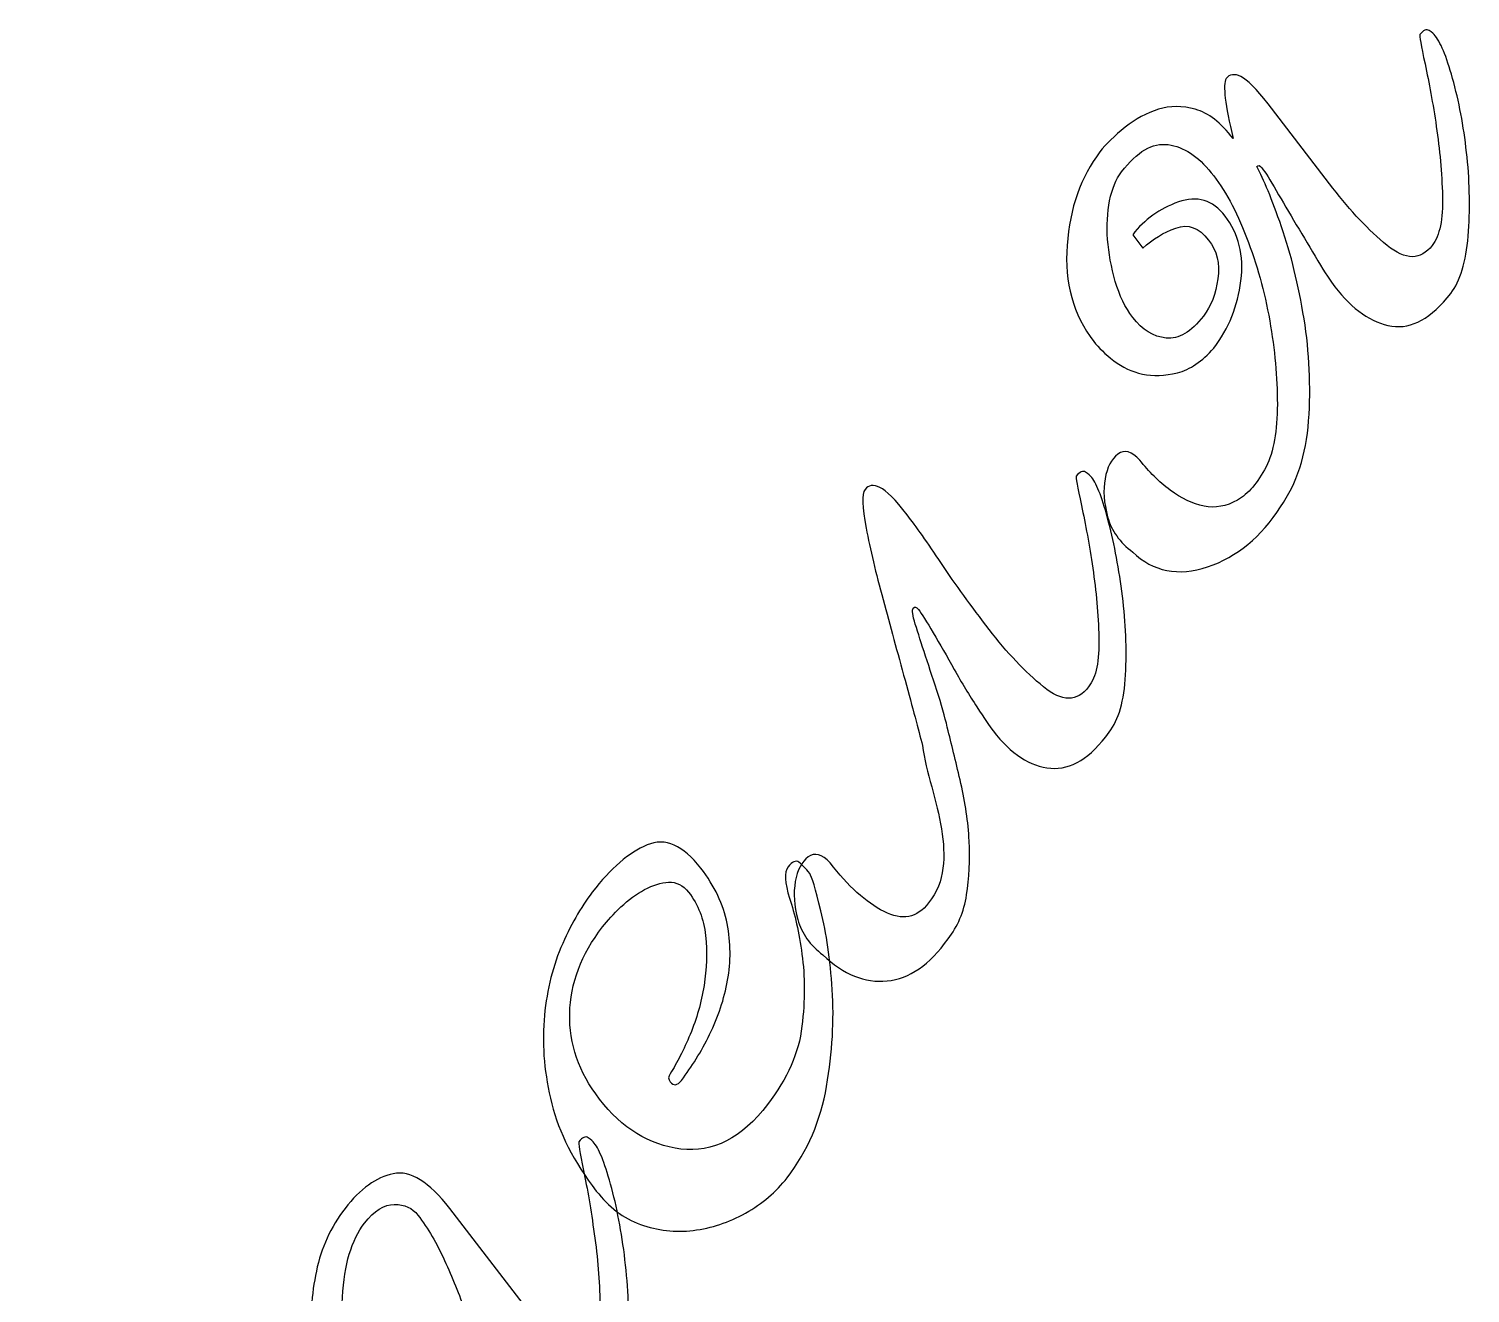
# Model space of a CAD drawing. Header units: centimetres. Extents: x -22.5 to 14, y -8.1 to 15.8.
# Drawn here: x -0.096 to 1.449, y 9.585 to 10.941 of the extents above; entities that cross this region are included whole.
import ezdxf

# ---------------------------------------------------------------- set-up
doc = ezdxf.new("R2010")
doc.units = ezdxf.units.CM
doc.header["$MEASUREMENT"] = 0
doc.layers.add('layer 1', color=7, linetype='Continuous')

msp = doc.modelspace()

# ---------------------------------------------------------------- linework, layer by layer
at = {"layer": 'layer 1', "color": 142}
for points, knots in [([(1.23031, 10.47114), (1.23838, 10.48734), (1.24241, 10.50974), (1.24241, 10.53835), (1.24241, 10.53835), (1.2424, 10.56693), (1.23966, 10.59669), (1.23417, 10.6277), (1.23417, 10.6277), (1.22868, 10.6587), (1.22042, 10.68848), (1.20942, 10.71707), (1.20942, 10.71707), (1.19844, 10.74567), (1.18578, 10.76878), (1.1715, 10.78639), (1.1715, 10.78639), (1.15721, 10.80403), (1.14182, 10.81407), (1.12533, 10.81644), (1.12533, 10.81644), (1.10884, 10.81882), (1.09214, 10.80905), (1.07529, 10.78713), (1.07529, 10.78713), (1.06943, 10.77948), (1.06522, 10.76927), (1.06266, 10.75637), (1.06266, 10.75637), (1.06009, 10.74349), (1.05937, 10.72971), (1.06047, 10.71491), (1.06047, 10.71491), (1.06156, 10.70015), (1.06431, 10.68514), (1.06872, 10.66986), (1.06872, 10.66986), (1.07311, 10.6546), (1.07932, 10.64177), (1.08737, 10.63127), (1.08737, 10.63127), (1.09766, 10.61793), (1.10956, 10.61054), (1.12311, 10.60911), (1.12311, 10.60911), (1.13668, 10.60769), (1.15007, 10.61556), (1.16325, 10.6327), (1.16325, 10.6327), (1.17131, 10.6432), (1.17643, 10.65654), (1.17863, 10.67276), (1.17863, 10.67276), (1.18085, 10.68895), (1.17753, 10.70278), (1.16875, 10.71419), (1.16875, 10.71419), (1.15848, 10.72755), (1.14677, 10.73186), (1.13358, 10.72707), (1.13358, 10.72707), (1.12038, 10.72231), (1.10863, 10.71514), (1.09838, 10.70562), (1.09838, 10.70562), (1.09838, 10.70562), (1.08739, 10.71993), (1.08739, 10.71993), (1.08739, 10.71993), (1.09986, 10.73612), (1.11615, 10.74781), (1.13631, 10.75497), (1.13631, 10.75497), (1.15648, 10.76211), (1.17315, 10.75712), (1.18633, 10.73993), (1.18633, 10.73993), (1.20101, 10.72088), (1.20668, 10.69777), (1.20338, 10.67061), (1.20338, 10.67061), (1.20007, 10.64342), (1.19038, 10.61936), (1.17423, 10.59839), (1.17423, 10.59839), (1.16178, 10.58409), (1.14878, 10.57528), (1.13522, 10.57193), (1.13522, 10.57193), (1.12166, 10.5686), (1.10919, 10.56812), (1.09785, 10.57051), (1.09785, 10.57051), (1.08648, 10.57289), (1.07621, 10.57766), (1.06705, 10.5848), (1.06705, 10.5848), (1.0579, 10.59194), (1.05076, 10.59888), (1.04562, 10.60552), (1.04562, 10.60552), (1.02364, 10.63415), (1.01411, 10.66847), (1.01703, 10.70848), (1.01703, 10.70848), (1.01995, 10.74853), (1.0317, 10.7819), (1.05221, 10.80857), (1.05221, 10.80857), (1.05879, 10.81716), (1.06778, 10.82597), (1.07914, 10.83501), (1.07914, 10.83501), (1.09051, 10.84408), (1.10241, 10.8505), (1.11488, 10.85431), (1.11488, 10.85431), (1.12733, 10.85815), (1.14052, 10.85815), (1.15446, 10.85431), (1.15446, 10.85431), (1.16838, 10.8505), (1.18195, 10.84003), (1.19513, 10.82289), (1.19513, 10.82289), (1.18633, 10.85911), (1.18377, 10.88057), (1.18743, 10.88719), (1.18743, 10.88719), (1.19111, 10.89198), (1.19641, 10.89269), (1.20338, 10.88938), (1.20338, 10.88938), (1.21033, 10.88603), (1.22005, 10.87625), (1.23252, 10.86005), (1.23252, 10.86005), (1.23252, 10.86005), (1.30179, 10.76996), (1.30179, 10.76996), (1.30179, 10.76996), (1.32085, 10.74517), (1.34025, 10.7247), (1.36002, 10.70848), (1.36002, 10.70848), (1.37982, 10.69228), (1.39595, 10.69228), (1.40842, 10.70848), (1.40842, 10.70848), (1.41647, 10.71897), (1.42016, 10.7366), (1.4194, 10.76136), (1.4194, 10.76136), (1.41869, 10.78617), (1.41647, 10.81097), (1.4128, 10.83575), (1.4128, 10.83575), (1.40913, 10.86053), (1.40511, 10.88292), (1.40072, 10.90295), (1.40072, 10.90295), (1.39632, 10.92295), (1.39447, 10.93342), (1.39521, 10.9344), (1.39521, 10.9344), (1.39888, 10.93916), (1.40219, 10.94058), (1.40511, 10.93865), (1.40511, 10.93865), (1.40803, 10.93678), (1.41024, 10.93487), (1.41171, 10.93294), (1.41171, 10.93294), (1.4183, 10.92439), (1.42489, 10.90771), (1.4315, 10.88292), (1.4315, 10.88292), (1.43809, 10.85815), (1.44284, 10.83145), (1.44579, 10.80284), (1.44579, 10.80284), (1.44872, 10.77424), (1.44909, 10.74615), (1.44689, 10.7185), (1.44689, 10.7185), (1.4447, 10.69086), (1.43846, 10.67034), (1.42822, 10.65702), (1.42822, 10.65702), (1.40769, 10.63032), (1.38661, 10.61864), (1.36498, 10.62196), (1.36498, 10.62196), (1.34336, 10.62533), (1.32303, 10.63939), (1.30397, 10.66416), (1.30397, 10.66416), (1.29959, 10.66986), (1.29353, 10.67917), (1.28582, 10.69205), (1.28582, 10.69205), (1.27813, 10.70492), (1.27044, 10.71778), (1.26275, 10.73066), (1.26275, 10.73066), (1.25505, 10.74349), (1.2479, 10.75565), (1.24131, 10.76711), (1.24131, 10.76711), (1.23471, 10.77853), (1.22958, 10.78665), (1.22593, 10.79141), (1.22593, 10.79141), (1.22372, 10.79428), (1.22188, 10.79476), (1.22042, 10.79284), (1.22042, 10.79284), (1.22775, 10.77952), (1.23654, 10.75803), (1.2468, 10.7285), (1.2468, 10.7285), (1.25707, 10.69896), (1.26511, 10.66609), (1.27099, 10.62988), (1.27099, 10.62988), (1.27686, 10.59363), (1.2785, 10.55716), (1.27592, 10.52049), (1.27592, 10.52049), (1.27336, 10.48375), (1.2633, 10.45303), (1.2457, 10.42823), (1.2457, 10.42823), (1.22517, 10.39584), (1.19916, 10.37438), (1.16764, 10.3639), (1.16764, 10.3639), (1.13613, 10.35341), (1.10938, 10.35864), (1.08739, 10.37963), (1.08739, 10.37963), (1.07345, 10.39013), (1.0645, 10.40277), (1.06046, 10.41752), (1.06046, 10.41752), (1.05644, 10.43232), (1.05551, 10.44588), (1.05772, 10.45828), (1.05772, 10.45828), (1.05991, 10.47067), (1.0645, 10.47949), (1.07146, 10.48473), (1.07146, 10.48473), (1.07843, 10.48997), (1.0863, 10.48784), (1.09509, 10.47828), (1.09509, 10.47828), (1.10461, 10.46591), (1.11543, 10.45517), (1.12751, 10.44612), (1.12751, 10.44612), (1.1396, 10.43706), (1.1517, 10.43133), (1.1638, 10.42895), (1.1638, 10.42895), (1.17588, 10.42657), (1.1878, 10.42873), (1.19954, 10.4354), (1.19954, 10.4354), (1.21125, 10.44208), (1.22152, 10.454), (1.23031, 10.47114)], [0, 0, 0, 0, 0.0144928, 0.0144928, 0.0144928, 0.0144928, 0.0289855, 0.0289855, 0.0289855, 0.0289855, 0.0434783, 0.0434783, 0.0434783, 0.0434783, 0.057971, 0.057971, 0.057971, 0.057971, 0.0724638, 0.0724638, 0.0724638, 0.0724638, 0.0869565, 0.0869565, 0.0869565, 0.0869565, 0.1014493, 0.1014493, 0.1014493, 0.1014493, 0.115942, 0.115942, 0.115942, 0.115942, 0.1304348, 0.1304348, 0.1304348, 0.1304348, 0.1449275, 0.1449275, 0.1449275, 0.1449275, 0.1594203, 0.1594203, 0.1594203, 0.1594203, 0.173913, 0.173913, 0.173913, 0.173913, 0.1884058, 0.1884058, 0.1884058, 0.1884058, 0.2028986, 0.2028986, 0.2028986, 0.2028986, 0.2173913, 0.2173913, 0.2173913, 0.2173913, 0.2318841, 0.2318841, 0.2318841, 0.2318841, 0.2463768, 0.2463768, 0.2463768, 0.2463768, 0.2608696, 0.2608696, 0.2608696, 0.2608696, 0.2753623, 0.2753623, 0.2753623, 0.2753623, 0.2898551, 0.2898551, 0.2898551, 0.2898551, 0.3043478, 0.3043478, 0.3043478, 0.3043478, 0.3188406, 0.3188406, 0.3188406, 0.3188406, 0.3333333, 0.3333333, 0.3333333, 0.3333333, 0.3478261, 0.3478261, 0.3478261, 0.3478261, 0.3623188, 0.3623188, 0.3623188, 0.3623188, 0.3768116, 0.3768116, 0.3768116, 0.3768116, 0.3913043, 0.3913043, 0.3913043, 0.3913043, 0.4057971, 0.4057971, 0.4057971, 0.4057971, 0.4202899, 0.4202899, 0.4202899, 0.4202899, 0.4347826, 0.4347826, 0.4347826, 0.4347826, 0.4492754, 0.4492754, 0.4492754, 0.4492754, 0.4637681, 0.4637681, 0.4637681, 0.4637681, 0.4782609, 0.4782609, 0.4782609, 0.4782609, 0.4927536, 0.4927536, 0.4927536, 0.4927536, 0.5072464, 0.5072464, 0.5072464, 0.5072464, 0.5217391, 0.5217391, 0.5217391, 0.5217391, 0.5362319, 0.5362319, 0.5362319, 0.5362319, 0.5507246, 0.5507246, 0.5507246, 0.5507246, 0.5652174, 0.5652174, 0.5652174, 0.5652174, 0.5797101, 0.5797101, 0.5797101, 0.5797101, 0.5942029, 0.5942029, 0.5942029, 0.5942029, 0.6086957, 0.6086957, 0.6086957, 0.6086957, 0.6231884, 0.6231884, 0.6231884, 0.6231884, 0.6376812, 0.6376812, 0.6376812, 0.6376812, 0.6521739, 0.6521739, 0.6521739, 0.6521739, 0.6666667, 0.6666667, 0.6666667, 0.6666667, 0.6811594, 0.6811594, 0.6811594, 0.6811594, 0.6956522, 0.6956522, 0.6956522, 0.6956522, 0.7101449, 0.7101449, 0.7101449, 0.7101449, 0.7246377, 0.7246377, 0.7246377, 0.7246377, 0.7391304, 0.7391304, 0.7391304, 0.7391304, 0.7536232, 0.7536232, 0.7536232, 0.7536232, 0.7681159, 0.7681159, 0.7681159, 0.7681159, 0.7826087, 0.7826087, 0.7826087, 0.7826087, 0.7971014, 0.7971014, 0.7971014, 0.7971014, 0.8115942, 0.8115942, 0.8115942, 0.8115942, 0.826087, 0.826087, 0.826087, 0.826087, 0.8405797, 0.8405797, 0.8405797, 0.8405797, 0.8550725, 0.8550725, 0.8550725, 0.8550725, 0.8695652, 0.8695652, 0.8695652, 0.8695652, 0.884058, 0.884058, 0.884058, 0.884058, 0.8985507, 0.8985507, 0.8985507, 0.8985507, 0.9130435, 0.9130435, 0.9130435, 0.9130435, 0.9275362, 0.9275362, 0.9275362, 0.9275362, 0.942029, 0.942029, 0.942029, 0.942029, 0.9565217, 0.9565217, 0.9565217, 0.9565217, 0.9710145, 0.9710145, 0.9710145, 0.9710145, 1, 1, 1, 1]), ([(0.85763, 10.31816), (0.85543, 10.32103), (0.8536, 10.32147), (0.85212, 10.31957), (0.85212, 10.31957), (0.85065, 10.31766), (0.85139, 10.31197), (0.85433, 10.30242), (0.85433, 10.30242), (0.85725, 10.29293), (0.86092, 10.28146), (0.86533, 10.26811), (0.86533, 10.26811), (0.86972, 10.25478), (0.8743, 10.24072), (0.87907, 10.22594), (0.87907, 10.22594), (0.88384, 10.21118), (0.8873, 10.19855), (0.88951, 10.18805), (0.88951, 10.18805), (0.89391, 10.17088), (0.89848, 10.15208), (0.90325, 10.13158), (0.90325, 10.13158), (0.90802, 10.11109), (0.91094, 10.0906), (0.91204, 10.07008), (0.91204, 10.07008), (0.91316, 10.04961), (0.91223, 10.0303), (0.9093, 10.01219), (0.9093, 10.01219), (0.90637, 9.99409), (0.89976, 9.97835), (0.88951, 9.965), (0.88951, 9.965), (0.86972, 9.93737), (0.84791, 9.92235), (0.82409, 9.91999), (0.82409, 9.91999), (0.80028, 9.91757), (0.77737, 9.92687), (0.75537, 9.94786), (0.75537, 9.94786), (0.74146, 9.95834), (0.73249, 9.97097), (0.72845, 9.98574), (0.72845, 9.98574), (0.72442, 10.00052), (0.72351, 10.01411), (0.72572, 10.0265), (0.72572, 10.0265), (0.7279, 10.03889), (0.73249, 10.04771), (0.73944, 10.05293), (0.73944, 10.05293), (0.74641, 10.05815), (0.75427, 10.05603), (0.76308, 10.04652), (0.76308, 10.04652), (0.78215, 10.02173), (0.80137, 10.00431), (0.8208, 9.99432), (0.8208, 9.99432), (0.84023, 9.98432), (0.85614, 9.98741), (0.86862, 10.00362), (0.86862, 10.00362), (0.87741, 10.01506), (0.88254, 10.02742), (0.88401, 10.04081), (0.88401, 10.04081), (0.8855, 10.05412), (0.88492, 10.06819), (0.88236, 10.08296), (0.88236, 10.08296), (0.8798, 10.09773), (0.87631, 10.11276), (0.87192, 10.12801), (0.87192, 10.12801), (0.86752, 10.14325), (0.86421, 10.15802), (0.86202, 10.17232), (0.86202, 10.17232), (0.85763, 10.18948), (0.85139, 10.21285), (0.84334, 10.24239), (0.84334, 10.24239), (0.83527, 10.27192), (0.82739, 10.30076), (0.8197, 10.3289), (0.8197, 10.3289), (0.812, 10.357), (0.80596, 10.38249), (0.80155, 10.40538), (0.80155, 10.40538), (0.79717, 10.42823), (0.79677, 10.44208), (0.80045, 10.44683), (0.80045, 10.44683), (0.80412, 10.45162), (0.80944, 10.45232), (0.81641, 10.44899), (0.81641, 10.44899), (0.82335, 10.44565), (0.83308, 10.43588), (0.84554, 10.41969), (0.84554, 10.41969), (0.85506, 10.40729), (0.86732, 10.38988), (0.88237, 10.36747), (0.88237, 10.36747), (0.89738, 10.3451), (0.91444, 10.32151), (0.93349, 10.29672), (0.93349, 10.29672), (0.95254, 10.27192), (0.97196, 10.25144), (0.99175, 10.23522), (0.99175, 10.23522), (1.01155, 10.21904), (1.02766, 10.21904), (1.04012, 10.23525), (1.04012, 10.23525), (1.04819, 10.24574), (1.05185, 10.26337), (1.05111, 10.28814), (1.05111, 10.28814), (1.05038, 10.31294), (1.04819, 10.33769), (1.04452, 10.36249), (1.04452, 10.36249), (1.04084, 10.38724), (1.03683, 10.40966), (1.03244, 10.42966), (1.03244, 10.42966), (1.02803, 10.44968), (1.0262, 10.46019), (1.02692, 10.46112), (1.02692, 10.46112), (1.0306, 10.46591), (1.03388, 10.46734), (1.03683, 10.46542), (1.03683, 10.46542), (1.03976, 10.46354), (1.04194, 10.46163), (1.04341, 10.45971), (1.04341, 10.45971), (1.04929, 10.45206), (1.05533, 10.43611), (1.06156, 10.41179), (1.06156, 10.41179), (1.06778, 10.38751), (1.07274, 10.36106), (1.07639, 10.33245), (1.07639, 10.33245), (1.08007, 10.30389), (1.08118, 10.27576), (1.0797, 10.24812), (1.0797, 10.24812), (1.07823, 10.22047), (1.07235, 10.19998), (1.06211, 10.18662), (1.06211, 10.18662), (1.04232, 10.159), (1.02141, 10.14611), (0.99943, 10.14803), (0.99943, 10.14803), (0.97746, 10.14995), (0.95694, 10.16326), (0.93789, 10.18805), (0.93789, 10.18805), (0.93421, 10.19282), (0.92836, 10.20141), (0.92029, 10.21376), (0.92029, 10.21376), (0.91223, 10.22617), (0.90414, 10.23953), (0.89609, 10.25382), (0.89609, 10.25382), (0.88804, 10.26811), (0.88054, 10.28122), (0.87357, 10.29316), (0.87357, 10.29316), (0.86659, 10.30505), (0.86129, 10.3134), (0.85763, 10.31816)], [0, 0, 0, 0, 0.0208333, 0.0208333, 0.0208333, 0.0208333, 0.0416667, 0.0416667, 0.0416667, 0.0416667, 0.0625, 0.0625, 0.0625, 0.0625, 0.0833333, 0.0833333, 0.0833333, 0.0833333, 0.1041667, 0.1041667, 0.1041667, 0.1041667, 0.125, 0.125, 0.125, 0.125, 0.1458333, 0.1458333, 0.1458333, 0.1458333, 0.1666667, 0.1666667, 0.1666667, 0.1666667, 0.1875, 0.1875, 0.1875, 0.1875, 0.2083333, 0.2083333, 0.2083333, 0.2083333, 0.2291667, 0.2291667, 0.2291667, 0.2291667, 0.25, 0.25, 0.25, 0.25, 0.2708333, 0.2708333, 0.2708333, 0.2708333, 0.2916667, 0.2916667, 0.2916667, 0.2916667, 0.3125, 0.3125, 0.3125, 0.3125, 0.3333333, 0.3333333, 0.3333333, 0.3333333, 0.3541667, 0.3541667, 0.3541667, 0.3541667, 0.375, 0.375, 0.375, 0.375, 0.3958333, 0.3958333, 0.3958333, 0.3958333, 0.4166667, 0.4166667, 0.4166667, 0.4166667, 0.4375, 0.4375, 0.4375, 0.4375, 0.4583333, 0.4583333, 0.4583333, 0.4583333, 0.4791667, 0.4791667, 0.4791667, 0.4791667, 0.5, 0.5, 0.5, 0.5, 0.5208333, 0.5208333, 0.5208333, 0.5208333, 0.5416667, 0.5416667, 0.5416667, 0.5416667, 0.5625, 0.5625, 0.5625, 0.5625, 0.5833333, 0.5833333, 0.5833333, 0.5833333, 0.6041667, 0.6041667, 0.6041667, 0.6041667, 0.625, 0.625, 0.625, 0.625, 0.6458333, 0.6458333, 0.6458333, 0.6458333, 0.6666667, 0.6666667, 0.6666667, 0.6666667, 0.6875, 0.6875, 0.6875, 0.6875, 0.7083333, 0.7083333, 0.7083333, 0.7083333, 0.7291667, 0.7291667, 0.7291667, 0.7291667, 0.75, 0.75, 0.75, 0.75, 0.7708333, 0.7708333, 0.7708333, 0.7708333, 0.7916667, 0.7916667, 0.7916667, 0.7916667, 0.8125, 0.8125, 0.8125, 0.8125, 0.8333333, 0.8333333, 0.8333333, 0.8333333, 0.8541667, 0.8541667, 0.8541667, 0.8541667, 0.875, 0.875, 0.875, 0.875, 0.8958333, 0.8958333, 0.8958333, 0.8958333, 0.9166667, 0.9166667, 0.9166667, 0.9166667, 0.9375, 0.9375, 0.9375, 0.9375, 0.9583333, 0.9583333, 0.9583333, 0.9583333, 1, 1, 1, 1]), ([(0.51242, 9.69481), (0.48824, 9.72622), (0.47231, 9.75745), (0.4646, 9.78845), (0.4646, 9.78845), (0.45689, 9.8194), (0.45416, 9.8492), (0.45637, 9.8778), (0.45637, 9.8778), (0.45857, 9.9064), (0.4646, 9.93238), (0.47449, 9.95571), (0.47449, 9.95571), (0.48439, 9.9791), (0.49557, 9.99886), (0.50803, 10.01506), (0.50803, 10.01506), (0.52781, 10.04081), (0.54741, 10.05771), (0.56684, 10.06581), (0.56684, 10.06581), (0.58626, 10.07393), (0.60551, 10.06559), (0.62458, 10.04081), (0.62458, 10.04081), (0.63922, 10.02173), (0.64857, 10.00195), (0.65259, 9.98146), (0.65259, 9.98146), (0.65663, 9.96098), (0.65682, 9.94072), (0.65314, 9.9207), (0.65314, 9.9207), (0.64949, 9.90069), (0.64306, 9.88136), (0.63389, 9.86278), (0.63389, 9.86278), (0.62476, 9.84419), (0.61467, 9.82775), (0.60367, 9.81345), (0.60367, 9.81345), (0.59929, 9.80775), (0.59524, 9.80727), (0.59158, 9.81202), (0.59158, 9.81202), (0.58939, 9.81488), (0.58939, 9.81774), (0.59158, 9.82061), (0.59158, 9.82061), (0.59892, 9.83203), (0.60606, 9.84612), (0.61302, 9.86278), (0.61302, 9.86278), (0.61997, 9.87949), (0.62492, 9.89686), (0.62786, 9.91497), (0.62786, 9.91497), (0.63079, 9.93307), (0.63134, 9.95095), (0.62951, 9.96859), (0.62951, 9.96859), (0.62768, 9.98622), (0.62163, 10.00171), (0.61139, 10.01506), (0.61139, 10.01506), (0.60551, 10.02272), (0.59835, 10.02627), (0.58994, 10.02578), (0.58994, 10.02578), (0.58151, 10.02532), (0.5729, 10.02272), (0.5641, 10.0179), (0.5641, 10.0179), (0.55531, 10.01314), (0.54687, 10.00694), (0.53882, 9.99934), (0.53882, 9.99934), (0.53075, 9.9917), (0.52415, 9.98456), (0.51902, 9.9779), (0.51902, 9.9779), (0.4963, 9.94834), (0.48457, 9.91736), (0.48384, 9.88495), (0.48384, 9.88495), (0.48312, 9.85255), (0.49374, 9.82204), (0.51571, 9.79346), (0.51571, 9.79346), (0.53992, 9.76199), (0.56904, 9.74413), (0.60312, 9.73982), (0.60312, 9.73982), (0.63721, 9.73553), (0.66816, 9.75149), (0.69602, 9.78772), (0.69602, 9.78772), (0.71726, 9.81536), (0.72955, 9.84324), (0.73286, 9.87137), (0.73286, 9.87137), (0.73615, 9.8995), (0.73615, 9.92524), (0.73286, 9.94857), (0.73286, 9.94857), (0.72958, 9.97192), (0.72517, 9.99193), (0.71965, 10.0086), (0.71965, 10.0086), (0.71415, 10.02532), (0.71361, 10.0365), (0.718, 10.04221), (0.718, 10.04221), (0.72241, 10.04795), (0.72625, 10.04961), (0.72955, 10.04723), (0.72955, 10.04723), (0.73286, 10.04485), (0.73671, 10.04081), (0.7411, 10.0351), (0.7411, 10.0351), (0.74331, 10.03221), (0.74733, 10.01887), (0.75318, 9.99504), (0.75318, 9.99504), (0.75907, 9.9712), (0.76308, 9.94311), (0.76528, 9.91067), (0.76528, 9.91067), (0.76747, 9.87827), (0.76545, 9.84372), (0.75924, 9.80704), (0.75924, 9.80704), (0.75302, 9.77035), (0.73889, 9.73769), (0.7169, 9.70908), (0.7169, 9.70908), (0.70518, 9.69382), (0.69035, 9.68122), (0.67239, 9.67121), (0.67239, 9.67121), (0.65442, 9.66117), (0.63573, 9.65499), (0.61632, 9.65261), (0.61632, 9.65261), (0.59689, 9.65024), (0.57803, 9.65238), (0.55969, 9.65905), (0.55969, 9.65905), (0.54139, 9.66572), (0.52561, 9.67763), (0.51242, 9.69481)], [0, 0, 0, 0, 0.025641, 0.025641, 0.025641, 0.025641, 0.0512821, 0.0512821, 0.0512821, 0.0512821, 0.0769231, 0.0769231, 0.0769231, 0.0769231, 0.1025641, 0.1025641, 0.1025641, 0.1025641, 0.1282051, 0.1282051, 0.1282051, 0.1282051, 0.1538462, 0.1538462, 0.1538462, 0.1538462, 0.1794872, 0.1794872, 0.1794872, 0.1794872, 0.2051282, 0.2051282, 0.2051282, 0.2051282, 0.2307692, 0.2307692, 0.2307692, 0.2307692, 0.2564103, 0.2564103, 0.2564103, 0.2564103, 0.2820513, 0.2820513, 0.2820513, 0.2820513, 0.3076923, 0.3076923, 0.3076923, 0.3076923, 0.3333333, 0.3333333, 0.3333333, 0.3333333, 0.3589744, 0.3589744, 0.3589744, 0.3589744, 0.3846154, 0.3846154, 0.3846154, 0.3846154, 0.4102564, 0.4102564, 0.4102564, 0.4102564, 0.4358974, 0.4358974, 0.4358974, 0.4358974, 0.4615385, 0.4615385, 0.4615385, 0.4615385, 0.4871795, 0.4871795, 0.4871795, 0.4871795, 0.5128205, 0.5128205, 0.5128205, 0.5128205, 0.5384615, 0.5384615, 0.5384615, 0.5384615, 0.5641026, 0.5641026, 0.5641026, 0.5641026, 0.5897436, 0.5897436, 0.5897436, 0.5897436, 0.6153846, 0.6153846, 0.6153846, 0.6153846, 0.6410256, 0.6410256, 0.6410256, 0.6410256, 0.6666667, 0.6666667, 0.6666667, 0.6666667, 0.6923077, 0.6923077, 0.6923077, 0.6923077, 0.7179487, 0.7179487, 0.7179487, 0.7179487, 0.7435897, 0.7435897, 0.7435897, 0.7435897, 0.7692308, 0.7692308, 0.7692308, 0.7692308, 0.7948718, 0.7948718, 0.7948718, 0.7948718, 0.8205128, 0.8205128, 0.8205128, 0.8205128, 0.8461538, 0.8461538, 0.8461538, 0.8461538, 0.8717949, 0.8717949, 0.8717949, 0.8717949, 0.8974359, 0.8974359, 0.8974359, 0.8974359, 0.9230769, 0.9230769, 0.9230769, 0.9230769, 0.9487179, 0.9487179, 0.9487179, 0.9487179, 1, 1, 1, 1]), ([(-0.03175, 8.96419), (-0.03322, 8.9661), (-0.03688, 8.97468), (-0.04276, 8.98991), (-0.04276, 8.98991), (-0.04861, 9.00516), (-0.05485, 9.02423), (-0.06146, 9.0471), (-0.06146, 9.0471), (-0.06804, 9.06999), (-0.07447, 9.09453), (-0.08068, 9.12075), (-0.08068, 9.12075), (-0.0869, 9.14696), (-0.0915, 9.17151), (-0.09445, 9.19436), (-0.09445, 9.19436), (-0.09589, 9.20774), (-0.09555, 9.22057), (-0.09332, 9.23298), (-0.09332, 9.23298), (-0.09114, 9.24538), (-0.08601, 9.25678), (-0.07795, 9.26729), (-0.07795, 9.26729), (-0.07207, 9.27492), (-0.06291, 9.27922), (-0.05046, 9.28017), (-0.05046, 9.28017), (-0.03799, 9.28111), (-0.02625, 9.27444), (-0.01525, 9.26012), (-0.01525, 9.26012), (-0.00867, 9.25157), (-0.00243, 9.24298), (0.00339, 9.23441), (0.00339, 9.23441), (0.00927, 9.22584), (0.01552, 9.21678), (0.02212, 9.20726), (0.02212, 9.20726), (0.0287, 9.19771), (0.0364, 9.18675), (0.04519, 9.17434), (0.04519, 9.17434), (0.05399, 9.16196), (0.06499, 9.1472), (0.07817, 9.13006), (0.07817, 9.13006), (0.06644, 9.16052), (0.05581, 9.19056), (0.0463, 9.22011), (0.0463, 9.22011), (0.03677, 9.24965), (0.03017, 9.27827), (0.0265, 9.30588), (0.0265, 9.30588), (0.02282, 9.33351), (0.0234, 9.35999), (0.02815, 9.38526), (0.02815, 9.38526), (0.03291, 9.41049), (0.04335, 9.43364), (0.05947, 9.45459), (0.05947, 9.45459), (0.06535, 9.46223), (0.07214, 9.47008), (0.07982, 9.47817), (0.07982, 9.47817), (0.08752, 9.48629), (0.0965, 9.49177), (0.10674, 9.49464), (0.10674, 9.49464), (0.11701, 9.4975), (0.12819, 9.49674), (0.1403, 9.49248), (0.1403, 9.49248), (0.15238, 9.48821), (0.16575, 9.47653), (0.18042, 9.45744), (0.18042, 9.45744), (0.18701, 9.44888), (0.19195, 9.44195), (0.19526, 9.43674), (0.19526, 9.43674), (0.19855, 9.43149), (0.20222, 9.42576), (0.20626, 9.41953), (0.20626, 9.41953), (0.21028, 9.41339), (0.2156, 9.40551), (0.2222, 9.39596), (0.2222, 9.39596), (0.22879, 9.38644), (0.23869, 9.37309), (0.25187, 9.35595), (0.25187, 9.35595), (0.24016, 9.38644), (0.23007, 9.41623), (0.22165, 9.44531), (0.22165, 9.44531), (0.21321, 9.47439), (0.20827, 9.50272), (0.20681, 9.53037), (0.20681, 9.53037), (0.20534, 9.55801), (0.20716, 9.58424), (0.21229, 9.60902), (0.21229, 9.60902), (0.21743, 9.63379), (0.22769, 9.65619), (0.24308, 9.6762), (0.24308, 9.6762), (0.2592, 9.69718), (0.27642, 9.70955), (0.29475, 9.71336), (0.29475, 9.71336), (0.31308, 9.71718), (0.33324, 9.70479), (0.35522, 9.6762), (0.35522, 9.6762), (0.35522, 9.6762), (0.46955, 9.52751), (0.46955, 9.52751), (0.46955, 9.52751), (0.47542, 9.51987), (0.48147, 9.51537), (0.48769, 9.51392), (0.48769, 9.51392), (0.49392, 9.51249), (0.49959, 9.51512), (0.50472, 9.52178), (0.50472, 9.52178), (0.51279, 9.53226), (0.51665, 9.54967), (0.51628, 9.57395), (0.51628, 9.57395), (0.51592, 9.5983), (0.51389, 9.6233), (0.51022, 9.64906), (0.51022, 9.64906), (0.50657, 9.6748), (0.50273, 9.69741), (0.49869, 9.71695), (0.49869, 9.71695), (0.49465, 9.73648), (0.49299, 9.74674), (0.49374, 9.74771), (0.49374, 9.74771), (0.4974, 9.75245), (0.50069, 9.75388), (0.50363, 9.75201), (0.50363, 9.75201), (0.50657, 9.75006), (0.50877, 9.74817), (0.51024, 9.74627), (0.51024, 9.74627), (0.5161, 9.73867), (0.52233, 9.72244), (0.52893, 9.69765), (0.52893, 9.69765), (0.5355, 9.67287), (0.54045, 9.64546), (0.54376, 9.61545), (0.54376, 9.61545), (0.54706, 9.58544), (0.54779, 9.55636), (0.54596, 9.52823), (0.54596, 9.52823), (0.54412, 9.5001), (0.53808, 9.47939), (0.52781, 9.46602), (0.52781, 9.46602), (0.51316, 9.44697), (0.4952, 9.43743), (0.47396, 9.43743), (0.47396, 9.43743), (0.45269, 9.43743), (0.43511, 9.44648), (0.42119, 9.46461), (0.42119, 9.46461), (0.41092, 9.47796), (0.40194, 9.49344), (0.39424, 9.51106), (0.39424, 9.51106), (0.38655, 9.52871), (0.37922, 9.54681), (0.37227, 9.56538), (0.37227, 9.56538), (0.3653, 9.58401), (0.3578, 9.60233), (0.3497, 9.62044), (0.3497, 9.62044), (0.34166, 9.63854), (0.33213, 9.65476), (0.32114, 9.66906), (0.32114, 9.66906), (0.31528, 9.67667), (0.30684, 9.68051), (0.29585, 9.68051), (0.29585, 9.68051), (0.28487, 9.68051), (0.27424, 9.67381), (0.26397, 9.66048), (0.26397, 9.66048), (0.25004, 9.64235), (0.24218, 9.61592), (0.24032, 9.58113), (0.24032, 9.58113), (0.23851, 9.54633), (0.24142, 9.50964), (0.24914, 9.47103), (0.24914, 9.47103), (0.25682, 9.43241), (0.26764, 9.39501), (0.28156, 9.35878), (0.28156, 9.35878), (0.29548, 9.32259), (0.31123, 9.29301), (0.32883, 9.27013), (0.32883, 9.27013), (0.33834, 9.25777), (0.34057, 9.24582), (0.33542, 9.23441), (0.33542, 9.23441), (0.3303, 9.22297), (0.32591, 9.21488), (0.32225, 9.21009), (0.32225, 9.21009), (0.30979, 9.19387), (0.30079, 9.18651), (0.2953, 9.18794), (0.2953, 9.18794), (0.28981, 9.18938), (0.28412, 9.19387), (0.27826, 9.20152), (0.27826, 9.20152), (0.26505, 9.21868), (0.24711, 9.24489), (0.22441, 9.28015), (0.22441, 9.28015), (0.20167, 9.31542), (0.17271, 9.35595), (0.13754, 9.40169), (0.13754, 9.40169), (0.13389, 9.40646), (0.12947, 9.41171), (0.12434, 9.41742), (0.12434, 9.41742), (0.11923, 9.42313), (0.11372, 9.42791), (0.10784, 9.43173), (0.10784, 9.43173), (0.10199, 9.43553), (0.09595, 9.43719), (0.08972, 9.43674), (0.08972, 9.43674), (0.08348, 9.43625), (0.07708, 9.43173), (0.07049, 9.42312), (0.07049, 9.42312), (0.05877, 9.40789), (0.05344, 9.38383), (0.05454, 9.35093), (0.05454, 9.35093), (0.05564, 9.31805), (0.06077, 9.28279), (0.06993, 9.24513), (0.06993, 9.24513), (0.07909, 9.20748), (0.0912, 9.17031), (0.10622, 9.13361), (0.10622, 9.13361), (0.12124, 9.09692), (0.13754, 9.06711), (0.15514, 9.04424), (0.15514, 9.04424), (0.16465, 9.03187), (0.16688, 9.01996), (0.16172, 9.00851), (0.16172, 9.00851), (0.15658, 8.99705), (0.1522, 8.98895), (0.14854, 8.98419), (0.14854, 8.98419), (0.13608, 8.96799), (0.12709, 8.96061), (0.12161, 8.96204), (0.12161, 8.96204), (0.1161, 8.96345), (0.11042, 8.96799), (0.10456, 8.97563), (0.10456, 8.97563), (0.09136, 8.99279), (0.07342, 9.01897), (0.0507, 9.05425), (0.0507, 9.05425), (0.02797, 9.08952), (-0.00099, 9.13006), (-0.03615, 9.17577), (-0.03615, 9.17577), (-0.03836, 9.17863), (-0.04167, 9.18104), (-0.04608, 9.18294), (-0.04608, 9.18294), (-0.05046, 9.18484), (-0.05374, 9.18437), (-0.05595, 9.18148), (-0.05595, 9.18148), (-0.05742, 9.17961), (-0.05905, 9.17649), (-0.06091, 9.17221), (-0.06091, 9.17221), (-0.06273, 9.16793), (-0.06328, 9.16437), (-0.06256, 9.16148), (-0.06256, 9.16148), (-0.0596, 9.15006), (-0.05503, 9.13311), (-0.04881, 9.11076), (-0.04881, 9.11076), (-0.04258, 9.08834), (-0.03633, 9.06592), (-0.03011, 9.04353), (-0.03011, 9.04353), (-0.02388, 9.02111), (-0.01876, 9.00111), (-0.01473, 8.98348), (-0.01473, 8.98348), (-0.01068, 8.96585), (-0.0094, 8.9561), (-0.01087, 8.95417), (-0.01087, 8.95417), (-0.01309, 8.95131), (-0.01638, 8.95131), (-0.02077, 8.95417), (-0.02077, 8.95417), (-0.02518, 8.95705), (-0.02883, 8.96039), (-0.03175, 8.96419)], [0, 0, 0, 0, 0.0116279, 0.0116279, 0.0116279, 0.0116279, 0.0232558, 0.0232558, 0.0232558, 0.0232558, 0.0348837, 0.0348837, 0.0348837, 0.0348837, 0.0465116, 0.0465116, 0.0465116, 0.0465116, 0.0581395, 0.0581395, 0.0581395, 0.0581395, 0.0697674, 0.0697674, 0.0697674, 0.0697674, 0.0813953, 0.0813953, 0.0813953, 0.0813953, 0.0930233, 0.0930233, 0.0930233, 0.0930233, 0.1046512, 0.1046512, 0.1046512, 0.1046512, 0.1162791, 0.1162791, 0.1162791, 0.1162791, 0.127907, 0.127907, 0.127907, 0.127907, 0.1395349, 0.1395349, 0.1395349, 0.1395349, 0.1511628, 0.1511628, 0.1511628, 0.1511628, 0.1627907, 0.1627907, 0.1627907, 0.1627907, 0.1744186, 0.1744186, 0.1744186, 0.1744186, 0.1860465, 0.1860465, 0.1860465, 0.1860465, 0.1976744, 0.1976744, 0.1976744, 0.1976744, 0.2093023, 0.2093023, 0.2093023, 0.2093023, 0.2209302, 0.2209302, 0.2209302, 0.2209302, 0.2325581, 0.2325581, 0.2325581, 0.2325581, 0.244186, 0.244186, 0.244186, 0.244186, 0.255814, 0.255814, 0.255814, 0.255814, 0.2674419, 0.2674419, 0.2674419, 0.2674419, 0.2790698, 0.2790698, 0.2790698, 0.2790698, 0.2906977, 0.2906977, 0.2906977, 0.2906977, 0.3023256, 0.3023256, 0.3023256, 0.3023256, 0.3139535, 0.3139535, 0.3139535, 0.3139535, 0.3255814, 0.3255814, 0.3255814, 0.3255814, 0.3372093, 0.3372093, 0.3372093, 0.3372093, 0.3488372, 0.3488372, 0.3488372, 0.3488372, 0.3604651, 0.3604651, 0.3604651, 0.3604651, 0.372093, 0.372093, 0.372093, 0.372093, 0.3837209, 0.3837209, 0.3837209, 0.3837209, 0.3953488, 0.3953488, 0.3953488, 0.3953488, 0.4069767, 0.4069767, 0.4069767, 0.4069767, 0.4186047, 0.4186047, 0.4186047, 0.4186047, 0.4302326, 0.4302326, 0.4302326, 0.4302326, 0.4418605, 0.4418605, 0.4418605, 0.4418605, 0.4534884, 0.4534884, 0.4534884, 0.4534884, 0.4651163, 0.4651163, 0.4651163, 0.4651163, 0.4767442, 0.4767442, 0.4767442, 0.4767442, 0.4883721, 0.4883721, 0.4883721, 0.4883721, 0.5, 0.5, 0.5, 0.5, 0.5116279, 0.5116279, 0.5116279, 0.5116279, 0.5232558, 0.5232558, 0.5232558, 0.5232558, 0.5348837, 0.5348837, 0.5348837, 0.5348837, 0.5465116, 0.5465116, 0.5465116, 0.5465116, 0.5581395, 0.5581395, 0.5581395, 0.5581395, 0.5697674, 0.5697674, 0.5697674, 0.5697674, 0.5813953, 0.5813953, 0.5813953, 0.5813953, 0.5930233, 0.5930233, 0.5930233, 0.5930233, 0.6046512, 0.6046512, 0.6046512, 0.6046512, 0.6162791, 0.6162791, 0.6162791, 0.6162791, 0.627907, 0.627907, 0.627907, 0.627907, 0.6395349, 0.6395349, 0.6395349, 0.6395349, 0.6511628, 0.6511628, 0.6511628, 0.6511628, 0.6627907, 0.6627907, 0.6627907, 0.6627907, 0.6744186, 0.6744186, 0.6744186, 0.6744186, 0.6860465, 0.6860465, 0.6860465, 0.6860465, 0.6976744, 0.6976744, 0.6976744, 0.6976744, 0.7093023, 0.7093023, 0.7093023, 0.7093023, 0.7209302, 0.7209302, 0.7209302, 0.7209302, 0.7325581, 0.7325581, 0.7325581, 0.7325581, 0.744186, 0.744186, 0.744186, 0.744186, 0.755814, 0.755814, 0.755814, 0.755814, 0.7674419, 0.7674419, 0.7674419, 0.7674419, 0.7790698, 0.7790698, 0.7790698, 0.7790698, 0.7906977, 0.7906977, 0.7906977, 0.7906977, 0.8023256, 0.8023256, 0.8023256, 0.8023256, 0.8139535, 0.8139535, 0.8139535, 0.8139535, 0.8255814, 0.8255814, 0.8255814, 0.8255814, 0.8372093, 0.8372093, 0.8372093, 0.8372093, 0.8488372, 0.8488372, 0.8488372, 0.8488372, 0.8604651, 0.8604651, 0.8604651, 0.8604651, 0.872093, 0.872093, 0.872093, 0.872093, 0.8837209, 0.8837209, 0.8837209, 0.8837209, 0.8953488, 0.8953488, 0.8953488, 0.8953488, 0.9069767, 0.9069767, 0.9069767, 0.9069767, 0.9186047, 0.9186047, 0.9186047, 0.9186047, 0.9302326, 0.9302326, 0.9302326, 0.9302326, 0.9418605, 0.9418605, 0.9418605, 0.9418605, 0.9534884, 0.9534884, 0.9534884, 0.9534884, 0.9651163, 0.9651163, 0.9651163, 0.9651163, 0.9767442, 0.9767442, 0.9767442, 0.9767442, 1, 1, 1, 1])]:
    msp.add_open_spline(points, degree=3, knots=knots, dxfattribs=at)

doc.saveas('drawing.dxf')
